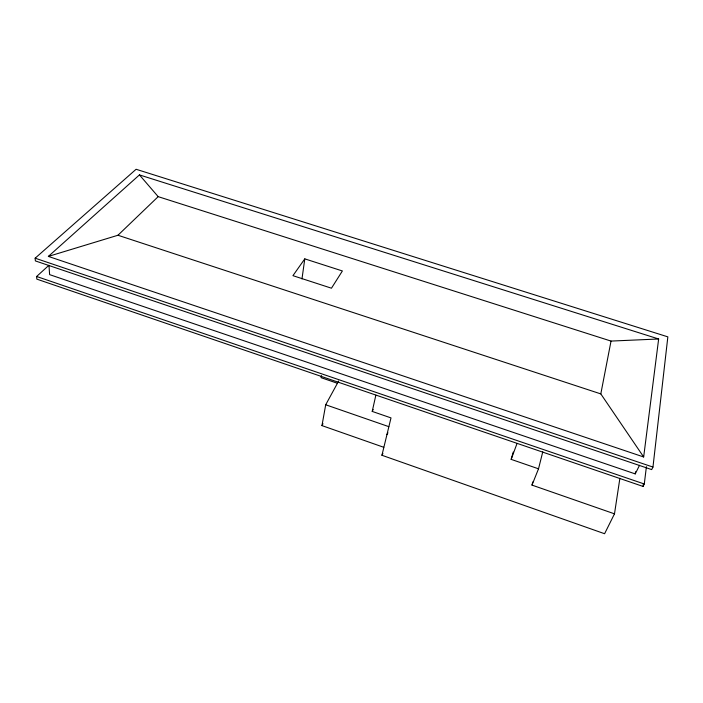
<?xml version="1.0" encoding="UTF-8"?>
<svg xmlns="http://www.w3.org/2000/svg" width="703" height="703" viewBox="0 0 703 703"><rect width="100%" height="100%" fill="white"/><g stroke="black" fill="none" stroke-linecap="round" stroke-linejoin="round"><path stroke-width="1.05" d="M652.964 467.073L667.85 336.86L136.101 169.274L35.15 258.194L35.37 260.918L651.672 469.595L652.964 467.073L35.15 258.194M48.735 265.47L36.609 276.481L36.82 279.126L643.043 486.432L643.307 484.27M643.043 486.432L644.291 483.998L646.409 466.678M643.667 456.976L658.649 338.987L139.44 174.906L48.366 256.41L643.667 456.976L600.81 393.9L117.963 235.25L48.366 256.41M48.973 265.33L49.614 274.627L635.24 473.901L635.53 471.748M301.974 278.959L304.794 258.862L342.387 270.954L331.464 288.204L292.94 275.664L304.794 258.862M375.859 395.174L372.221 411.422L391 417.898L381.931 455.272L604.598 533.726L614.492 513.84L619.888 478.286M321.438 375.622L321.086 377.678L337.414 383.267M383.785 447.301L321.965 425.614L325.7 404.77L338.67 381M600.81 393.9L611.03 341.078L658.649 338.987M614.492 513.84L531.995 485.105L538.516 468.813L542.778 451.809M531.995 485.105L532.804 481.924M538.516 468.813L511.16 459.367L513.26 452.047M511.16 459.367L517.048 443.452M372.221 411.422L373.17 409.454M635.24 473.901L639.545 465.263M321.965 425.614L322.993 423.698M381.931 455.272L382.915 453.461M386.958 434.577L387.942 432.776M117.963 235.25L158.175 196.647L611.03 341.078M36.609 276.481L644.291 483.998M325.7 404.77L388.829 426.659M139.44 174.906L158.175 196.647"/></g></svg>
